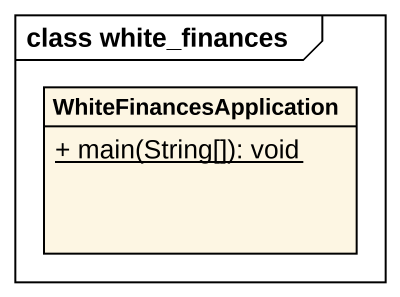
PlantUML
@startuml
mainframe class white_finances
hide circle
hide empty members
skinparam classAttributeIconSize 0
class WhiteFinancesApplication {
  {static} + main(String[]): void
}
@enduml
